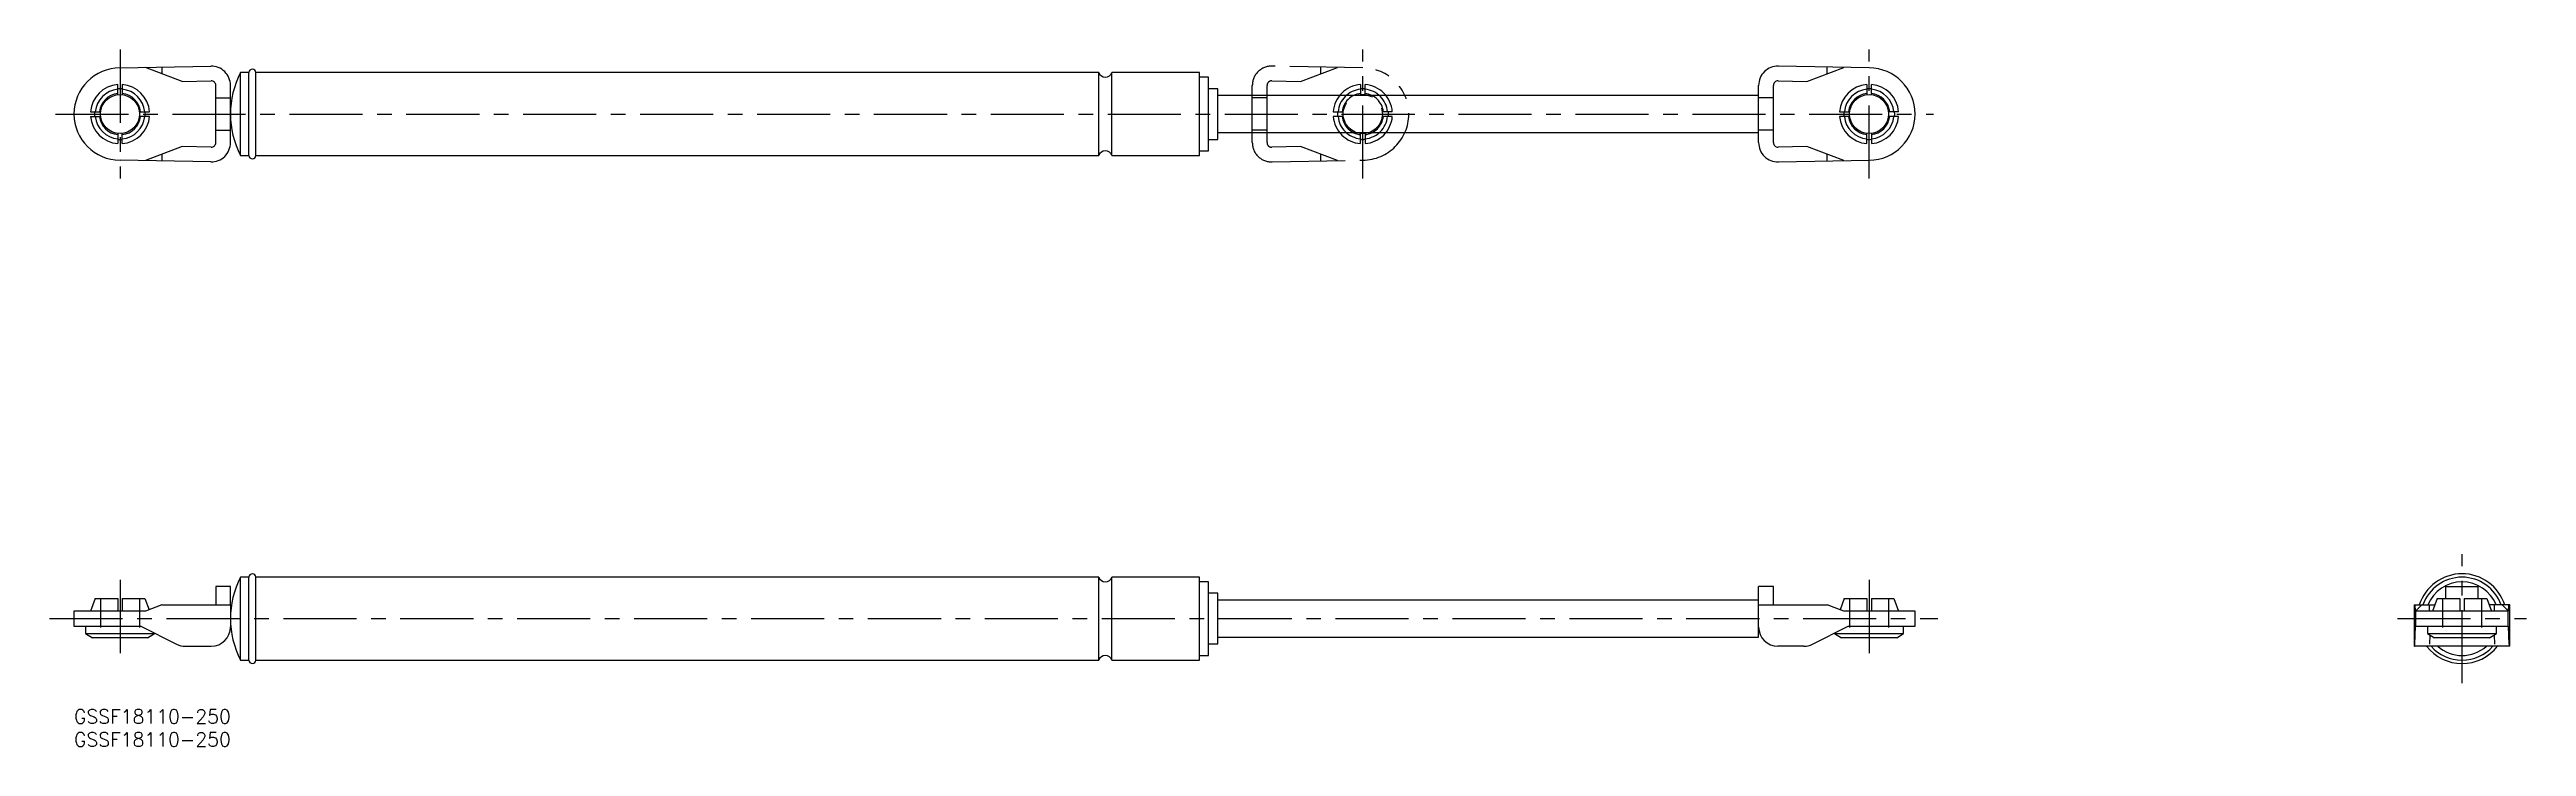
# Model space of a CAD drawing. Extents: x -5 to 533, y -8 to 143.
import ezdxf

# ---------------------------------------------------------------- set-up
doc = ezdxf.new("R2010")
doc.units = 0
doc.header["$LTSCALE"] = 0.5
for name, pattern in [('CENTER', [50.8, 31.75, -6.35, 6.35, -6.35]), ('DASHED', [19.05, 12.7, -6.35]), ('PHANTOM', [63.5, 31.75, -6.35, 6.35, -6.35, 6.35, -6.35])]:
    doc.linetypes.add(name, pattern=pattern)
for name, color, linetype in [('MSM_CENTER', 1, 'CENTER'), ('MSM_CONTINUOUS', 7, 'CONTINUOUS'), ('MSM_DASHED', 4, 'DASHED'), ('MSM_IMAGINARY', 6, 'PHANTOM'), ('MSM_PART_NUMBER', 7, 'CONTINUOUS')]:
    doc.layers.add(name, color=color, linetype=linetype)
doc.styles.get("Standard").update_dxf_attribs({"font": 'txt.shx', "height": 3, "bigfont": 'bigfont.shx'})

# ---------------------------------------------------------------- blocks, each defined once
blk = doc.blocks.new('*U21')
at = {"layer": 'MSM_PART_NUMBER'}
blk.add_text('GSSF18110-250', height=3, dxfattribs=at).set_placement((0, -3))
blk = doc.blocks.new('*U22')
at = {"layer": 'MSM_PART_NUMBER'}
blk.add_text('GSSF18110-250', height=3, dxfattribs=at).set_placement((0, -8))

msp = doc.modelspace()

# ---------------------------------------------------------------- linework, layer by layer
at = {"layer": 'MSM_CENTER'}
for p, q in [((10, 143.33), (10, 115.33)), ((280, 115.33), (280, 143.33)), ((390, 115.33), (390, 143.33)), ((-4, 129.33), (404, 129.33)), ((518.82, 5.75), (518.82, 33.75)), ((10, 28.15), (10, 11.55)), ((390, 28.15), (390, 11.55)), ((-5.31, 19.75), (404.97, 19.75)), ((504.82, 19.75), (532.82, 19.75))]:
    msp.add_line(p, q, dxfattribs=at)
at = {"layer": 'MSM_CONTINUOUS'}
for p, q in [((9.5, 133.55), (9.5, 135.75)), ((10, 139.33), (29.71, 139.74)), ((10.5, 135.75), (10.5, 133.55)), ((23.5, 136.41), (15.5, 139.45)), ((19.09, 139.52), (19.09, 138.08)), ((23.5, 136.41), (29.78, 136.54)), ((30.8, 123.12), (30.8, 135.54)), ((34, 125.83), (34, 135.54)), ((36.14, 120.33), (36.14, 138.33)), ((38, 138.33), (36.14, 138.33)), ((38, 120.33), (38, 138.33)), ((222.67, 138.33), (39.5, 138.33)), ((39.5, 120.33), (39.5, 138.33)), ((222.67, 120.33), (222.67, 138.33)), ((244.5, 138.33), (225.5, 138.33)), ((225.5, 120.33), (225.5, 138.33)), ((244.5, 120.33), (244.5, 138.33)), ((246.5, 137.33), (244.5, 137.33)), ((246.5, 121.33), (246.5, 137.33)), ((248.5, 134.83), (246.5, 134.83)), ((248.5, 123.83), (248.5, 134.83)), ((366, 123.12), (366, 135.54)), ((369.2, 123.12), (369.2, 135.54)), ((370.22, 136.54), (376.5, 136.41)), ((390, 139.33), (370.29, 139.74)), ((376.5, 136.41), (384.5, 139.45)), ((380.91, 138.08), (380.91, 139.52)), ((389.5, 135.75), (389.5, 133.55)), ((390.5, 133.55), (390.5, 135.75)), ((3.58, 129.83), (5.78, 129.83)), ((4.5, 129.33), (4.52, 129.83)), ((4.52, 128.83), (4.5, 129.33)), ((14.22, 129.83), (16.42, 129.83)), ((30.8, 132.83), (34, 132.83)), ((366, 133.33), (248.5, 133.33)), ((369.2, 132.83), (366, 132.83)), ((383.58, 129.83), (385.78, 129.83)), ((396.42, 129.83), (394.22, 129.83)), ((395.48, 129.83), (395.5, 129.33)), ((395.5, 129.33), (395.48, 128.83)), ((3.58, 128.83), (5.78, 128.83)), ((9.5, 125.11), (9.5, 122.91)), ((10.5, 122.91), (10.5, 125.11)), ((16.42, 128.83), (14.22, 128.83)), ((30.8, 125.83), (34, 125.83)), ((34, 123.12), (34, 125.83)), ((246.5, 123.83), (248.5, 123.83)), ((248.5, 125.33), (366, 125.33)), ((369.2, 125.83), (366, 125.83)), ((385.78, 128.83), (383.58, 128.83)), ((389.5, 122.91), (389.5, 125.11)), ((390.5, 125.11), (390.5, 122.91)), ((396.42, 128.83), (394.22, 128.83)), ((29.71, 118.92), (10, 119.33)), ((23.5, 122.25), (15.5, 119.22)), ((19.09, 120.58), (19.09, 119.14)), ((29.78, 122.12), (23.5, 122.25)), ((36.14, 120.33), (38, 120.33)), ((39.5, 120.33), (222.67, 120.33)), ((225.5, 120.33), (244.5, 120.33)), ((244.5, 121.33), (246.5, 121.33)), ((376.5, 122.25), (370.22, 122.12)), ((370.29, 118.92), (390, 119.33)), ((384.5, 119.22), (376.5, 122.25)), ((380.91, 119.14), (380.91, 120.58)), ((38, 28.75), (36.14, 28.75)), ((36.14, 10.75), (36.14, 28.75)), ((38, 10.75), (38, 28.75)), ((222.67, 28.75), (39.5, 28.75)), ((39.5, 10.75), (39.5, 28.75)), ((222.67, 10.75), (222.67, 28.75)), ((244.5, 28.75), (225.5, 28.75)), ((225.5, 10.75), (225.5, 28.75)), ((244.5, 10.75), (244.5, 28.75)), ((246.5, 27.75), (244.5, 27.75)), ((246.5, 11.75), (246.5, 27.75)), ((4.62, 24.15), (3.58, 21.35)), ((4.62, 24.15), (9.5, 24.15)), ((9.5, 24.15), (9.5, 21.35)), ((10.5, 24.15), (15.38, 24.15)), ((10.5, 24.15), (10.5, 21.35)), ((15.38, 24.15), (16.3, 21.66)), ((19.09, 22.75), (15.5, 21.35)), ((19.09, 22.75), (34, 22.75)), ((34, 26.75), (30.8, 26.75)), ((30.8, 26.75), (30.8, 22.75)), ((34, 22.75), (34, 26.75)), ((34, 22.75), (34, 17.95)), ((248.5, 25.25), (246.5, 25.25)), ((248.5, 19.75), (248.5, 25.25)), ((248.5, 14.25), (248.5, 25.25)), ((366, 23.75), (248.5, 23.75)), ((366, 15.75), (366, 26.75)), ((369.2, 26.75), (366, 26.75)), ((366, 22.75), (380.91, 22.75)), ((369.2, 22.75), (369.2, 26.75)), ((384.5, 21.35), (380.91, 22.75)), ((384.62, 24.15), (383.7, 21.66)), ((384.62, 24.15), (389.5, 24.15)), ((389.5, 24.15), (389.5, 21.35)), ((390.5, 24.15), (390.5, 21.35)), ((390.5, 24.15), (395.38, 24.15)), ((395.38, 24.15), (396.42, 21.35)), ((508.41, 22.75), (508.41, 13.75)), ((508.41, 22.75), (512.92, 22.75)), ((508.7, 21.35), (508.63, 22.75)), ((510.07, 22.75), (508.7, 21.35)), ((511.74, 21.35), (511.74, 22.75)), ((513.44, 24.15), (512.4, 21.35)), ((513.44, 24.15), (518.32, 24.15)), ((515.32, 24.15), (515.32, 26.75)), ((515.32, 26.75), (522.32, 26.75)), ((518.32, 24.15), (518.32, 21.35)), ((519.32, 24.15), (524.2, 24.15)), ((519.32, 24.15), (519.32, 21.35)), ((522.32, 24.15), (522.32, 26.75)), ((524.2, 24.15), (525.24, 21.35)), ((529.23, 22.75), (524.72, 22.75)), ((525.9, 21.35), (525.9, 22.75)), ((527.57, 22.75), (528.93, 21.35)), ((528.93, 21.35), (529.01, 22.75)), ((529.23, 13.75), (529.23, 22.75)), ((0, 21.35), (0, 18.15)), ((15.5, 21.35), (0, 21.35)), ((0, 18.15), (14.54, 18.15)), ((2.5, 18.15), (2.5, 16.55)), ((2.5, 16.55), (4, 15.55)), ((2.5, 16.55), (17.5, 16.55)), ((14.54, 18.15), (22.3, 14.21)), ((16, 15.55), (17.5, 16.55)), ((17.5, 16.55), (17.5, 16.65)), ((377.7, 14.21), (385.46, 18.15)), ((382.5, 16.65), (382.5, 16.55)), ((382.5, 16.55), (384, 15.55)), ((382.5, 16.55), (397.5, 16.55)), ((400, 21.35), (384.5, 21.35)), ((385.46, 18.15), (400, 18.15)), ((396, 15.55), (397.5, 16.55)), ((397.5, 16.55), (397.5, 18.15)), ((400, 18.15), (400, 21.35)), ((508.56, 14.21), (508.72, 18.15)), ((528.93, 21.35), (508.7, 21.35)), ((508.72, 18.15), (528.91, 18.15)), ((508.82, 18.15), (508.82, 21.35)), ((511.32, 18.15), (511.32, 16.55)), ((511.32, 16.55), (512.82, 15.55)), ((511.32, 16.55), (526.32, 16.55)), ((511.85, 16.2), (511.76, 14.21)), ((524.82, 15.55), (526.32, 16.55)), ((525.79, 16.2), (525.87, 14.21)), ((526.32, 16.55), (526.32, 18.15)), ((528.82, 18.15), (528.82, 21.35)), ((529.08, 14.21), (528.91, 18.15)), ((16, 15.55), (4, 15.55)), ((24.2, 13.75), (29.8, 13.75)), ((244.5, 11.75), (246.5, 11.75)), ((246.5, 14.25), (248.5, 14.25)), ((248.5, 15.75), (366, 15.75)), ((375.8, 13.75), (370.2, 13.75)), ((396, 15.55), (384, 15.55)), ((529.23, 13.75), (508.41, 13.75)), ((524.82, 15.55), (512.82, 15.55)), ((36.14, 10.75), (38, 10.75)), ((39.5, 10.75), (222.67, 10.75)), ((225.5, 10.75), (244.5, 10.75))]:
    msp.add_line(p, q, dxfattribs=at)
for points in [[(508.52, 13.75, 0), (508.52, 13.75, 0), (508.52, 13.75, 0), (508.52, 13.75, 0), (508.52, 13.75, 0), (508.52, 13.75, 0), (508.52, 13.75, 0), (508.53, 13.75, 0), (508.53, 13.75, 0), (508.53, 13.75, 0), (508.53, 13.75, 0), (508.53, 13.75, 0), (508.53, 13.75, 0), (508.53, 13.75, 0), (508.53, 13.76, 0), (508.53, 13.76, 0), (508.53, 13.76, 0), (508.53, 13.76, 0), (508.53, 13.76, 0), (508.53, 13.76, 0), (508.53, 13.76, 0), (508.53, 13.76, 0), (508.53, 13.76, 0), (508.53, 13.77, 0), (508.53, 13.77, 0), (508.53, 13.77, 0), (508.53, 13.77, 0), (508.53, 13.77, 0), (508.53, 13.77, 0), (508.53, 13.77, 0), (508.53, 13.78, 0), (508.53, 13.78, 0), (508.53, 13.78, 0), (508.53, 13.78, 0), (508.53, 13.78, 0), (508.54, 13.78, 0), (508.54, 13.79, 0), (508.54, 13.79, 0), (508.54, 13.79, 0), (508.54, 13.79, 0), (508.54, 13.8, 0), (508.54, 13.8, 0), (508.54, 13.8, 0), (508.54, 13.8, 0), (508.54, 13.8, 0), (508.54, 13.81, 0), (508.54, 13.81, 0), (508.54, 13.81, 0), (508.54, 13.82, 0), (508.54, 13.82, 0), (508.54, 13.82, 0), (508.54, 13.82, 0), (508.54, 13.83, 0), (508.54, 13.83, 0), (508.54, 13.83, 0), (508.54, 13.84, 0), (508.54, 13.84, 0), (508.54, 13.84, 0), (508.54, 13.85, 0), (508.54, 13.85, 0), (508.54, 13.85, 0), (508.54, 13.86, 0), (508.54, 13.86, 0), (508.54, 13.86, 0), (508.54, 13.87, 0), (508.54, 13.87, 0), (508.55, 13.87, 0), (508.55, 13.88, 0), (508.55, 13.88, 0), (508.55, 13.88, 0), (508.55, 13.89, 0), (508.55, 13.89, 0), (508.55, 13.9, 0), (508.55, 13.9, 0), (508.55, 13.9, 0), (508.55, 13.91, 0), (508.55, 13.91, 0), (508.55, 13.92, 0), (508.55, 13.92, 0), (508.55, 13.93, 0), (508.55, 13.93, 0), (508.55, 13.93, 0), (508.55, 13.94, 0), (508.55, 13.94, 0), (508.55, 13.95, 0), (508.55, 13.95, 0), (508.55, 13.96, 0), (508.55, 13.96, 0), (508.55, 13.97, 0), (508.55, 13.97, 0), (508.55, 13.98, 0), (508.55, 13.98, 0), (508.55, 13.99, 0), (508.55, 13.99, 0), (508.55, 14, 0), (508.55, 14, 0), (508.55, 14.01, 0), (508.55, 14.01, 0), (508.55, 14.02, 0), (508.56, 14.03, 0), (508.56, 14.03, 0), (508.56, 14.04, 0), (508.56, 14.04, 0), (508.56, 14.05, 0), (508.56, 14.05, 0), (508.56, 14.06, 0), (508.56, 14.06, 0), (508.56, 14.07, 0), (508.56, 14.08, 0), (508.56, 14.08, 0), (508.56, 14.09, 0), (508.56, 14.1, 0), (508.56, 14.1, 0), (508.56, 14.11, 0), (508.56, 14.11, 0), (508.56, 14.12, 0), (508.56, 14.13, 0), (508.56, 14.13, 0), (508.56, 14.14, 0), (508.56, 14.15, 0), (508.56, 14.15, 0), (508.56, 14.16, 0), (508.56, 14.17, 0), (508.56, 14.17, 0), (508.56, 14.18, 0), (508.56, 14.19, 0), (508.56, 14.19, 0), (508.56, 14.2, 0), (508.56, 14.21, 0)], [(529.08, 14.21, 0), (529.08, 14.2, 0), (529.08, 14.19, 0), (529.08, 14.19, 0), (529.08, 14.18, 0), (529.08, 14.17, 0), (529.08, 14.17, 0), (529.08, 14.16, 0), (529.08, 14.15, 0), (529.08, 14.15, 0), (529.08, 14.14, 0), (529.08, 14.13, 0), (529.08, 14.13, 0), (529.08, 14.12, 0), (529.08, 14.11, 0), (529.08, 14.11, 0), (529.08, 14.1, 0), (529.08, 14.1, 0), (529.08, 14.09, 0), (529.08, 14.08, 0), (529.08, 14.08, 0), (529.08, 14.07, 0), (529.08, 14.06, 0), (529.08, 14.06, 0), (529.08, 14.05, 0), (529.08, 14.05, 0), (529.08, 14.04, 0), (529.08, 14.04, 0), (529.08, 14.03, 0), (529.08, 14.03, 0), (529.08, 14.02, 0), (529.09, 14.01, 0), (529.09, 14.01, 0), (529.09, 14, 0), (529.09, 14, 0), (529.09, 13.99, 0), (529.09, 13.99, 0), (529.09, 13.98, 0), (529.09, 13.98, 0), (529.09, 13.97, 0), (529.09, 13.97, 0), (529.09, 13.96, 0), (529.09, 13.96, 0), (529.09, 13.95, 0), (529.09, 13.95, 0), (529.09, 13.94, 0), (529.09, 13.94, 0), (529.09, 13.93, 0), (529.09, 13.93, 0), (529.09, 13.93, 0), (529.09, 13.92, 0), (529.09, 13.92, 0), (529.09, 13.91, 0), (529.09, 13.91, 0), (529.09, 13.9, 0), (529.09, 13.9, 0), (529.09, 13.9, 0), (529.09, 13.89, 0), (529.09, 13.89, 0), (529.09, 13.88, 0), (529.09, 13.88, 0), (529.09, 13.88, 0), (529.09, 13.87, 0), (529.09, 13.87, 0), (529.1, 13.87, 0), (529.1, 13.86, 0), (529.1, 13.86, 0), (529.1, 13.86, 0), (529.1, 13.85, 0), (529.1, 13.85, 0), (529.1, 13.85, 0), (529.1, 13.84, 0), (529.1, 13.84, 0), (529.1, 13.84, 0), (529.1, 13.83, 0), (529.1, 13.83, 0), (529.1, 13.83, 0), (529.1, 13.82, 0), (529.1, 13.82, 0), (529.1, 13.82, 0), (529.1, 13.82, 0), (529.1, 13.81, 0), (529.1, 13.81, 0), (529.1, 13.81, 0), (529.1, 13.8, 0), (529.1, 13.8, 0), (529.1, 13.8, 0), (529.1, 13.8, 0), (529.1, 13.8, 0), (529.1, 13.79, 0), (529.1, 13.79, 0), (529.1, 13.79, 0), (529.1, 13.79, 0), (529.1, 13.78, 0), (529.1, 13.78, 0), (529.11, 13.78, 0), (529.11, 13.78, 0), (529.11, 13.78, 0), (529.11, 13.78, 0), (529.11, 13.77, 0), (529.11, 13.77, 0), (529.11, 13.77, 0), (529.11, 13.77, 0), (529.11, 13.77, 0), (529.11, 13.77, 0), (529.11, 13.77, 0), (529.11, 13.76, 0), (529.11, 13.76, 0), (529.11, 13.76, 0), (529.11, 13.76, 0), (529.11, 13.76, 0), (529.11, 13.76, 0), (529.11, 13.76, 0), (529.11, 13.76, 0), (529.11, 13.76, 0), (529.11, 13.75, 0), (529.11, 13.75, 0), (529.11, 13.75, 0), (529.11, 13.75, 0), (529.11, 13.75, 0), (529.11, 13.75, 0), (529.11, 13.75, 0), (529.11, 13.75, 0), (529.11, 13.75, 0), (529.11, 13.75, 0), (529.11, 13.75, 0), (529.12, 13.75, 0), (529.12, 13.75, 0), (529.12, 13.75, 0)]]:
    msp.add_polyline3d(points, dxfattribs=at)
for centre in [(10, 129.33), (390, 129.33)]:
    msp.add_circle(centre, 4.25, dxfattribs=at)
for centre, radius, start, end in [((10, 129.33), 10, 90, 270), ((10, 129.33), 6.44, 94.4541, 175.5459), ((10, 129.33), 5.4, 95.3128, 174.6872), ((10, 129.33), 5.5, 84.7841, 95.2159), ((10, 129.33), 6.44, 4.4541, 85.5459), ((10, 129.33), 5.4, 5.3128, 84.6872), ((29.8, 135.54), 4.2, 0, 91.1935), ((29.8, 135.54), 1, 0, 91.1935), ((54, 129.33), 20, 153.2563, 206.7437), ((38.75, 138.33), 0.75, 0, 180), ((224.09, 138.83), 1.5, 199.4712, 340.5288), ((370.2, 135.54), 4.2, 88.8065, 180), ((370.2, 135.54), 1, 88.8065, 180), ((390, 129.33), 6.44, 94.4541, 175.5459), ((390, 129.33), 5.4, 95.3128, 174.6872), ((390, 129.33), 5.5, 84.7841, 95.2159), ((390, 129.33), 10, 270, 90), ((390, 129.33), 6.44, 4.4541, 85.5459), ((390, 129.33), 5.4, 5.3128, 84.6872), ((10, 129.33), 4.5, 96.3794, 173.6206), ((10, 129.33), 4.5, 6.3794, 83.6206), ((10.09, 129.33), 5.41, 354.7119, 5.3083), ((389.91, 129.33), 5.41, 174.7119, 185.3083), ((390, 129.33), 4.5, 96.3794, 173.6206), ((390, 129.33), 4.5, 6.3794, 83.6206), ((10, 129.33), 6.44, 184.4541, 265.5459), ((10, 129.33), 5.4, 185.3128, 264.6872), ((10, 129.33), 4.5, 186.3794, 263.6206), ((10, 129.33), 5.5, 264.7841, 275.2159), ((10, 129.33), 6.44, 274.4541, 355.5459), ((10, 129.33), 5.4, 275.3128, 354.6872), ((10, 129.33), 4.5, 276.3794, 353.6206), ((390, 129.33), 6.44, 184.4541, 265.5459), ((390, 129.33), 5.4, 185.3128, 264.6872), ((390, 129.33), 4.5, 186.3794, 263.6206), ((390, 129.33), 5.5, 264.7841, 275.2159), ((390, 129.33), 4.5, 276.3794, 353.6206), ((390, 129.33), 5.4, 275.3128, 354.6872), ((390, 129.33), 6.44, 274.4541, 355.5459), ((29.8, 123.12), 4.2, 268.8065, 0), ((29.8, 123.12), 1, 268.8065, 0), ((38.75, 120.33), 0.75, 180, 0), ((224.09, 119.83), 1.5, 19.4712, 160.5288), ((370.2, 123.12), 4.2, 180, 271.1935), ((370.2, 123.12), 1, 180, 271.1935), ((54, 19.75), 20, 153.2563, 206.7437), ((38.75, 28.75), 0.75, 0, 180), ((224.09, 29.25), 1.5, 199.4712, 340.5288), ((518.82, 19.75), 9.75, 17.9202, 162.0798), ((518.82, 19.75), 9, 19.4712, 160.5288), ((518.82, 19.75), 8, 22.0243, 157.9757), ((29.8, 17.95), 4.2, 270, 0), ((370.2, 17.95), 4.2, 180, 270), ((24.2, 17.95), 4.2, 243.0341, 270), ((224.09, 10.25), 1.5, 19.4712, 160.5288), ((375.8, 17.95), 4.2, 270, 296.9659), ((518.82, 19.75), 9.75, 217.9799, 322.0201), ((518.82, 19.75), 9, 221.8103, 318.1897), ((518.82, 19.75), 8, 228.5904, 311.4096), ((38.75, 10.75), 0.75, 180, 0)]:
    msp.add_arc(centre, radius, start, end, dxfattribs=at)
at = {"layer": 'MSM_DASHED'}
for p, q in [((5.75, 24.15), (5.75, 15.55)), ((14.25, 24.15), (14.25, 15.55)), ((385.75, 24.15), (385.75, 15.55)), ((394.25, 24.15), (394.25, 15.55)), ((514.57, 24.15), (514.57, 15.55)), ((523.07, 24.15), (523.07, 15.55))]:
    msp.add_line(p, q, dxfattribs=at)
at = {"layer": 'MSM_IMAGINARY'}
for p, q in [((256, 123.12), (256, 135.54)), ((259.2, 123.12), (259.2, 135.54)), ((260.22, 136.54), (266.5, 136.41)), ((280, 139.33), (260.29, 139.74)), ((266.5, 136.41), (274.5, 139.45)), ((270.91, 138.08), (270.91, 139.52)), ((279.5, 135.75), (279.5, 133.55)), ((280.5, 133.55), (280.5, 135.75)), ((259.2, 132.83), (256, 132.83)), ((273.58, 129.83), (275.78, 129.83)), ((286.42, 129.83), (284.22, 129.83)), ((285.48, 129.83), (285.5, 129.33)), ((285.5, 129.33), (285.48, 128.83)), ((259.2, 125.83), (256, 125.83)), ((275.78, 128.83), (273.58, 128.83)), ((279.5, 122.91), (279.5, 125.11)), ((280.5, 125.11), (280.5, 122.91)), ((286.42, 128.83), (284.22, 128.83)), ((266.5, 122.25), (260.22, 122.12)), ((260.29, 118.92), (280, 119.33)), ((274.5, 119.22), (266.5, 122.25)), ((270.91, 119.14), (270.91, 120.58))]:
    msp.add_line(p, q, dxfattribs=at)
msp.add_circle((280, 129.33), 4.25, dxfattribs=at)
for centre, radius, start, end in [((260.2, 135.54), 4.2, 88.8065, 180), ((260.2, 135.54), 1, 88.8065, 180), ((280, 129.33), 6.44, 94.4541, 175.5459), ((280, 129.33), 5.4, 95.3128, 174.6872), ((280, 129.33), 5.5, 84.7841, 95.2159), ((280, 129.33), 10, 270, 90), ((280, 129.33), 6.44, 4.4541, 85.5459), ((280, 129.33), 5.4, 5.3128, 84.6872), ((279.91, 129.33), 5.41, 174.7119, 185.3083), ((280, 129.33), 4.5, 96.3794, 173.6206), ((280, 129.33), 4.5, 6.3794, 83.6206), ((280, 129.33), 6.44, 184.4541, 265.5459), ((280, 129.33), 5.4, 185.3128, 264.6872), ((280, 129.33), 4.5, 186.3794, 263.6206), ((280, 129.33), 5.5, 264.7841, 275.2159), ((280, 129.33), 4.5, 276.3794, 353.6206), ((280, 129.33), 5.4, 275.3128, 354.6872), ((280, 129.33), 6.44, 274.4541, 355.5459), ((260.2, 123.12), 4.2, 180, 271.1935), ((260.2, 123.12), 1, 180, 271.1935)]:
    msp.add_arc(centre, radius, start, end, dxfattribs=at)

# ---------------------------------------------------------------- block references
at = {"layer": 'MSM_CONTINUOUS'}
for name in ['*U21', '*U22']:
    msp.add_blockref(name, (0, 0), dxfattribs=at)

doc.saveas('drawing.dxf')
